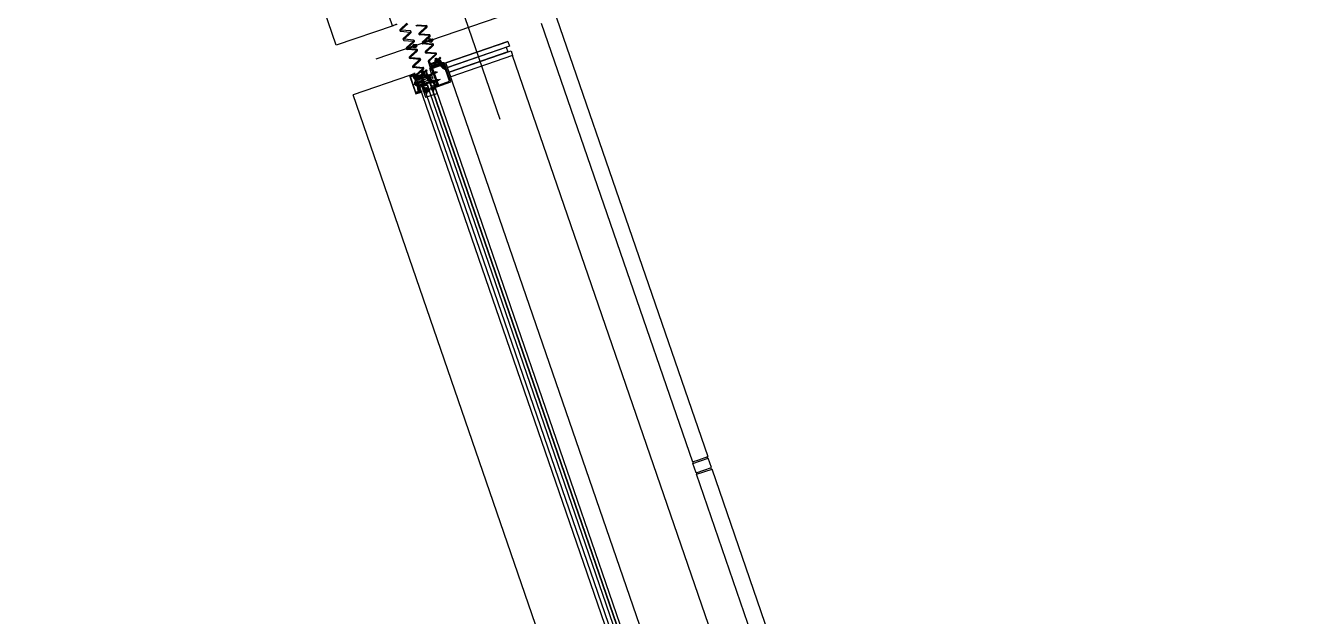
# Model space of a CAD drawing. Extents: x 809434 to 809707, y 818708 to 819364.
# Drawn here: x 809639.157 to 809643.064, y 818764.04 to 818765.848 of the extents above; entities that cross this region are included whole.
import ezdxf

# ---------------------------------------------------------------- set-up
doc = ezdxf.new("R2010")
doc.units = 0
for name, color, linetype in [('Default', 7, 'Continuous'), ('MAJ030__', 7, 'Continuous'), ('MAJ035__', 7, 'Continuous'), ('MAJ630__', 7, 'Continuous'), ('MAJ640__', 7, 'Continuous'), ('MAJ640__1', 7, 'Continuous'), ('MMH292_C', 7, 'Continuous'), ('MMH2941_', 7, 'Continuous'), ('MMH294_S', 7, 'Continuous')]:
    doc.layers.add(name, color=color, linetype=linetype)

# ---------------------------------------------------------------- blocks, each defined once
blk = doc.blocks.new('A$C53653C59_1')
at = {"layer": 'Default'}
for p, q in [((0.0101, 0.0085), (0.0128, 0.0128)), ((0.0101, 0.0059), (0.0101, 0.0084)), ((0.0128, 0.0011), (0.0102, 0.0058)), ((0.0114, 0.0082), (0.0131, 0.0108)), ((0.0114, 0.0082), (0.0114, 0.0061)), ((0.0131, 0.0031), (0.0114, 0.0061)), ((0.0129, 0.0128), (0.0129, 0.013)), ((0.0129, 0.0128), (0.0143, 0.0128)), ((0.0143, 0.0011), (0.0129, 0.0011)), ((0.0129, 0.0011), (0.0129, 0.001)), ((0.019, 0.0108), (0.0131, 0.0108)), ((0.0131, 0.0031), (0.019, 0.0031)), ((0.0144, 0.0127), (0.0144, 0.0122)), ((0.0144, 0.0017), (0.0144, 0.0012)), ((0.0145, 0.0121), (0.019, 0.0121)), ((0.019, 0.0018), (0.0145, 0.0018)), ((0.0179, 0.0071), (0.0179, 0.0081)), ((0.0179, 0.0058), (0.0179, 0.0067)), ((0.018, 0.0082), (0.019, 0.0082)), ((0.0203, 0.0071), (0.018, 0.007)), ((0.018, 0.0068), (0.0203, 0.0069)), ((0.019, 0.0057), (0.018, 0.0057)), ((0.0191, 0.0122), (0.0191, 0.0127)), ((0.0191, 0.0083), (0.0191, 0.0107)), ((0.0191, 0.0032), (0.0191, 0.0056)), ((0.0191, 0.0012), (0.0191, 0.0017)), ((0.0192, 0.0128), (0.0203, 0.0128)), ((0.0203, 0.0011), (0.0192, 0.0011)), ((0.0204, 0.0127), (0.0204, 0.0072)), ((0.0204, 0.0068), (0.0204, 0.0012))]:
    blk.add_line(p, q, dxfattribs=at)
for points in [[(0, 0), (0.001, 0.001), (0.0109, 0.001), (0.0081, 0.0059), (0.0081, 0.0085), (0.011, 0.013), (0.001, 0.013), (0, 0.014)], [(0.019, 0.0131), (0.019, 0.0121), (0.0144, 0.0121), (0.0144, 0.0131)], [(0.0191, 0.0008), (0.0191, 0.0018), (0.0144, 0.0018), (0.0144, 0.0008)]]:
    blk.add_lwpolyline(points, close=True, dxfattribs=at)
for centre, start, end in [((0.0102, 0.0084), 135.0442, 180.0442), ((0.0102, 0.0059), 180.0442, 225.0442), ((0.0129, 0.0127), 90.0442, 135.0442), ((0.0129, 0.0012), 225.0442, 270.0442), ((0.0143, 0.0127), 0.0442, 90.0442), ((0.0143, 0.0012), 270.0442, 0.0442), ((0.0145, 0.0122), 180.0442, 270.0442), ((0.0145, 0.0017), 90.0442, 180.0442), ((0.018, 0.0081), 90.0442, 180.0442), ((0.018, 0.0071), 180.0442, 270.0442), ((0.018, 0.0067), 90.0442, 180.0442), ((0.018, 0.0058), 180.0442, 270.0442), ((0.019, 0.0122), 270.0442, 0.0442), ((0.019, 0.0107), 0.0442, 90.0442), ((0.019, 0.0083), 270.0442, 0.0442), ((0.019, 0.0056), 0.0442, 90.0442), ((0.019, 0.0032), 270.0442, 0.0442), ((0.019, 0.0017), 0.0442, 90.0442), ((0.0192, 0.0127), 90.0442, 180.0442), ((0.0192, 0.0012), 180.0442, 270.0442), ((0.0203, 0.0127), 0.0442, 90.0442), ((0.0203, 0.0072), 270.0442, 0.0442), ((0.0203, 0.0068), 0.0442, 90.0442), ((0.0203, 0.0012), 270.0442, 0.0442)]:
    blk.add_arc(centre, 0.0001, start, end, dxfattribs=at)
blk = doc.blocks.new('M06MR19')
at = {"layer": 'Default'}
for p, q in [((-0.0092, 0), (0.024, 0)), ((0, 0.0025), (0.019, 0.0025)), ((0.0185, -0.003), (0.0185, 0.003)), ((0, -0.0025), (0.019, -0.0025))]:
    blk.add_line(p, q, dxfattribs=at)
for points in [[(-0.0042, 0.0008), (-0.0022, 0.0008), (-0.0022, -0.0007), (-0.0042, -0.0007)], [(-0.002, 0.006), (0, 0.006), (0, -0.006), (-0.002, -0.006)], [(0, -0.003), (0.0185, -0.003), (0.019, -0.0025), (0.019, 0.0025), (0.0185, 0.003), (0, 0.003)]]:
    blk.add_lwpolyline(points, dxfattribs=at)
for centre, radius, start, end in [((0.0078, 0), 0.012, 152.9643, 207.0357), ((-0.002, 0.005), 0.001, 90, 152.9643), ((-0.002, -0.005), 0.001, 207.0357, 270)]:
    blk.add_arc(centre, radius, start, end, dxfattribs=at)
blk = doc.blocks.new('N10TC16')
at = {"layer": 'Default'}
for p, q in [((-0.005, 0), (0.021, 0)), ((0.0035, 0.0025), (0.0043, -0.0025)), ((0.0055, 0.0025), (0.0063, -0.0025)), ((0.0075, 0.0025), (0.0083, -0.0025)), ((0.0095, 0.0025), (0.0103, -0.0025)), ((0.0115, 0.0025), (0.0123, -0.0025)), ((0.0135, 0.0025), (0.0143, -0.0025))]:
    blk.add_line(p, q, dxfattribs=at)
blk.add_lwpolyline([(0.003, 0.0017), (0, 0.0049), (0, -0.0049), (0.003, -0.0017)], close=True, dxfattribs=at)
for points in [[(0, 0.0008), (0.0014, 0.0008), (0.0014, -0.0008), (0, -0.0008)], [(0.003, -0.0017), (0.0138, -0.0017), (0.016, 0), (0.0138, 0.0017), (0.003, 0.0017)]]:
    blk.add_lwpolyline(points, dxfattribs=at)
blk = doc.blocks.new('M06MC_P')
at = {"layer": 'Default'}
for p, q in [((-0.011, 0), (0.011, 0)), ((0, -0.011), (0, 0.011))]:
    blk.add_line(p, q, dxfattribs=at)
for points in [[(-0.00375, 0.00025), (-0.00375, -0.00025)], [(-0.00125, 0.00075), (-0.00325, 0.00075)], [(-0.00075, 0.00325), (-0.00075, 0.00125)], [(0.00025, 0.00375), (-0.00025, 0.00375)], [(0.00075, 0.00125), (0.00075, 0.00325)], [(0.00325, 0.00075), (0.00125, 0.00075)], [(0.00375, -0.00025), (0.00375, 0.00025)], [(-0.00325, -0.00075), (-0.00125, -0.00075)], [(-0.00075, -0.00125), (-0.00075, -0.00325)], [(-0.00025, -0.00375), (0.00025, -0.00375)], [(0.00075, -0.00325), (0.00075, -0.00125)], [(0.00125, -0.00075), (0.00325, -0.00075)]]:
    blk.add_lwpolyline(points, dxfattribs=at)
blk.add_circle((0, 0), 0.006, dxfattribs=at)
for centre, start, end in [((-0.00325, 0.00025), 90, 180), ((-0.00125, 0.00125), 270, 0), ((-0.00025, 0.00325), 90, 180), ((0.00025, 0.00325), 0, 90), ((0.00125, 0.00125), 180, 270), ((0.00325, 0.00025), 360, 90), ((-0.00325, -0.00025), 180, 270), ((-0.00125, -0.00125), 0, 90), ((-0.00025, -0.00325), 180, 270), ((0.00025, -0.00325), 270, 0), ((0.00125, -0.00125), 90, 180), ((0.00325, -0.00025), 270, 0)]:
    blk.add_arc(centre, 0.0005, start, end, dxfattribs=at)
blk = doc.blocks.new('M06MC16')
at = {"layer": 'Default'}
for p, q in [((-0.005, 0), (0.021, 0)), ((0.003, 0.0025), (0.016, 0.0025)), ((0.0155, -0.003), (0.0155, 0.003)), ((0.003, -0.0025), (0.016, -0.0025))]:
    blk.add_line(p, q, dxfattribs=at)
blk.add_lwpolyline([(0, -0.006), (0.003, -0.003), (0.003, 0.003), (0, 0.006)], close=True, dxfattribs=at)
for points in [[(0, 0.00075), (0.002, 0.00075), (0.002, -0.00075), (0, -0.00075)], [(0.003, -0.003), (0.0155, -0.003), (0.016, -0.0025), (0.016, 0.0025), (0.0155, 0.003), (0.003, 0.003)]]:
    blk.add_lwpolyline(points, dxfattribs=at)
blk = doc.blocks.new('N12TH32')
at = {"layer": 'Default'}
for p, q in [((-0.0089, 0), (0.037, 0)), ((0, 0.0028), (0.001, -0.0028)), ((0.0021, 0.0028), (0.0031, -0.0028)), ((0.0042, 0.0028), (0.0052, -0.0028)), ((0.0063, 0.0028), (0.0073, -0.0028)), ((0.0084, 0.0028), (0.0094, -0.0028)), ((0.0105, 0.0028), (0.0115, -0.0028)), ((0.0126, 0.0028), (0.0136, -0.0028)), ((0.0147, 0.0028), (0.0157, -0.0028)), ((0.0168, 0.0028), (0.0178, -0.0028)), ((0.0189, 0.0028), (0.0199, -0.0028)), ((0.021, 0.0028), (0.022, -0.0028)), ((0.0231, 0.0028), (0.0241, -0.0028)), ((0.0252, 0.0028), (0.0262, -0.0028)), ((0.0273, 0.0028), (0.0283, -0.0028)), ((0.0294, 0.0028), (0.0303, -0.0023))]:
    blk.add_line(p, q, dxfattribs=at)
blk.add_lwpolyline([(-0.0039, 0.0034), (-0.0034, 0.004), (0, 0.004), (0, -0.004), (-0.0034, -0.004), (-0.0039, -0.0034)], close=True, dxfattribs=at)
for points in [[(-0.0034, 0), (0, 0), (-0.0034, 0)], [(0, -0.002), (0.0293, -0.002), (0.032, 0), (0.0293, 0.0021), (0, 0.0021)]]:
    blk.add_lwpolyline(points, dxfattribs=at)
for centre in [(-0.0002, 0.002), (-0.0002, -0.002)]:
    blk.add_arc(centre, 0.00372, 147.7958, 212.2042, dxfattribs=at)
blk = doc.blocks.new('A$C775818B6')
at = {"layer": 'Default'}
for points in [[(-0.0022, -0.0063), (-0.0022, -0.0018)], [(-0.0019, -0.0015), (-0.0014, -0.0015)], [(-0.0014, -0.0065), (-0.0019, -0.0065)], [(-0.0012, -0.0018), (-0.0012, -0.0025)], [(-0.0012, -0.0055), (-0.0012, -0.0063)], [(-0.0007, -0.003), (-0.0002, -0.003)], [(-0.0002, -0.005), (-0.0007, -0.005)], [(0.0003, -0.0025), (0.0003, -0.0005)], [(0.0003, -0.0075), (0.0003, -0.0055)], [(0.0008, 0), (0.0028, 0)], [(0.0028, -0.008), (0.0008, -0.008)], [(0.0013, -0.0015), (0.0013, -0.0065)], [(0.0023, -0.0065), (0.0023, -0.0015)], [(0.0033, -0.0005), (0.0033, -0.0075)]]:
    blk.add_lwpolyline(points, dxfattribs=at)
for centre, radius, start, end in [((-0.0019, -0.0018), 0.00025, 90.0056, 180.0056), ((-0.0019, -0.0063), 0.00025, 180.0056, 270.0056), ((-0.0014, -0.0018), 0.00025, 0.0056, 90.0056), ((-0.0014, -0.0063), 0.00025, 270.0056, 0.0056), ((-0.0007, -0.0025), 0.0005, 180.0056, 270.0056), ((-0.0007, -0.0055), 0.0005, 90.0056, 180.0056), ((-0.0002, -0.0025), 0.0005, 270.0056, 0.0056), ((-0.0002, -0.0055), 0.0005, 0.0056, 90.0056), ((0.0008, -0.0005), 0.0005, 90, 180.0056), ((0.0008, -0.0075), 0.0005, 180.0056, 270), ((0.0018, -0.0015), 0.0005, 0.0056, 180.0056), ((0.0018, -0.0065), 0.0005, 180.0056, 0.0056), ((0.0028, -0.0005), 0.0005, 0.0043, 90), ((0.0028, -0.0075), 0.0005, 270, 0.0043)]:
    blk.add_arc(centre, radius, start, end, dxfattribs=at)

msp = doc.modelspace()

# ---------------------------------------------------------------- linework, layer by layer
at = {"layer": 'Default'}
for points in [[(809640.4328, 818765.7327), (809640.4336, 818765.7303), (809640.4192, 818765.728), (809640.42, 818765.7256)], [(809640.3738, 818765.6885), (809640.3746, 818765.6862), (809640.3602, 818765.6839), (809640.361, 818765.6815)], [(809640.3679, 818765.668), (809640.4029, 818765.6801), (809640.4042, 818765.6763), (809640.3692, 818765.6643)], [(809640.3687, 818765.6683), (809640.3711, 818765.6612), (809640.4015, 818765.6796), (809640.4039, 818765.6725)]]:
    msp.add_lwpolyline(points, close=True, dxfattribs=at)
msp.add_lwpolyline([(809640.3692, 818765.6643), (809640.3815, 818765.6283), (809640.4166, 818765.6404), (809640.4042, 818765.6763)], dxfattribs=at)
at = {"layer": 'MAJ030__'}
msp.add_line((809640.3488, 818765.6988), (809640.3458, 818765.6978), dxfattribs=at)
at = {"layer": 'MAJ630__'}
for p, q in [((809640.1081, 818765.7875), (809639.1574, 818768.5484)), ((809640.2818, 818765.8473), (809640.1081, 818765.7875)), ((809640.6329, 818765.799), (809640.4438, 818765.7339)), ((809640.6046, 818765.7892), (809640.6235, 818765.7957)), ((809641.582, 818763.0428), (809640.6476, 818765.7564)), ((809640.3325, 818765.6955), (809640.1601, 818765.6362)), ((809641.34, 818762.9621), (809640.404, 818765.6805)), ((809643.0642, 818757.2021), (809640.1601, 818765.6362)), ((809641.2975, 818762.9475), (809640.3615, 818765.6658))]:
    msp.add_line(p, q, dxfattribs=at)
for points in [[(809640.4487, 818765.7197), (809640.4438, 818765.7339), (809640.6329, 818765.799), (809640.6378, 818765.7848)], [(809640.4536, 818765.7055), (809640.4487, 818765.7197), (809640.6284, 818765.7815), (809640.6332, 818765.7673)], [(809640.4585, 818765.6913), (809640.4536, 818765.7055), (809640.6427, 818765.7706), (809640.6476, 818765.7564)]]:
    msp.add_lwpolyline(points, close=True, dxfattribs=at)
at = {"layer": 'MAJ640__'}
for p, q in [((809641.3929, 818762.9777), (809640.4438, 818765.7339)), ((809641.309, 818762.9515), (809640.373, 818765.6698)), ((809641.3204, 818762.9554), (809640.3844, 818765.6737)), ((809641.3298, 818762.9586), (809640.3938, 818765.677)), ((809641.3306, 818762.9589), (809640.3945, 818765.6772))]:
    msp.add_line(p, q, dxfattribs=at)
at = {"layer": 'MAJ640__1'}
for p, q in [((809640.6092, 818765.5607), (809640.4375, 818766.0593)), ((809640.7692, 818765.9305), (809640.2293, 818765.7446))]:
    msp.add_line(p, q, dxfattribs=at)
at = {"layer": 'MMH292_C'}
for points in [[(809640.2873, 818765.8515), (809640.2888, 818765.8508), (809640.2904, 818765.8513), (809640.2903, 818765.8516), (809640.2925, 818765.8524), (809640.293, 818765.8511), (809640.2804, 818765.8468), (809640.2608, 818765.9035), (809640.2734, 818765.9079), (809640.2738, 818765.9066), (809640.2716, 818765.9058), (809640.2715, 818765.9061), (809640.2699, 818765.9056), (809640.2692, 818765.9041)], [(809640.409, 818765.7361), (809640.4249, 818765.7499)], [(809640.4267, 818765.7494), (809640.4268, 818765.7492)], [(809640.3954, 818765.7111), (809640.4008, 818765.6953), (809640.3545, 818765.6793), (809640.3551, 818765.6774), (809640.3564, 818765.6768), (809640.3593, 818765.6683), (809640.3587, 818765.667), (809640.3593, 818765.6651), (809640.4057, 818765.6811), (809640.4112, 818765.6652)], [(809640.3677, 818765.6981), (809640.3836, 818765.7119)], [(809640.3854, 818765.7114), (809640.3855, 818765.7112)], [(809640.413, 818765.6598), (809640.4187, 818765.6617), (809640.3992, 818765.7185), (809640.3935, 818765.7165), (809640.3942, 818765.7144)], [(809640.3946, 818765.7142), (809640.395, 818765.7144)], [(809640.3952, 818765.7147), (809640.395, 818765.7152)], [(809640.396, 818765.7295), (809640.3952, 818765.7318)], [(809640.3953, 818765.7158), (809640.3958, 818765.716)], [(809640.3955, 818765.7323), (809640.3969, 818765.7328)], [(809640.396, 818765.7116), (809640.3955, 818765.7114)], [(809640.3965, 818765.7109), (809640.3963, 818765.7114)], [(809640.3964, 818765.7157), (809640.3979, 818765.7114)], [(809640.4097, 818765.7338), (809640.3965, 818765.7293)], [(809640.3976, 818765.7108), (809640.3971, 818765.7106)], [(809640.3974, 818765.7326), (809640.3974, 818765.7324)], [(809640.3979, 818765.7322), (809640.4088, 818765.736)], [(809640.3994, 818765.7198), (809640.3983, 818765.7228)], [(809640.3986, 818765.7233), (809640.4117, 818765.7278)], [(809640.4013, 818765.72), (809640.3998, 818765.7195)], [(809640.4012, 818765.7214), (809640.4015, 818765.7205)], [(809640.4151, 818765.7266), (809640.4015, 818765.7219)], [(809640.4219, 818765.7442), (809640.4133, 818765.7368)], [(809640.4137, 818765.7318), (809640.4137, 818765.7319)], [(809640.4159, 818765.7255), (809640.4156, 818765.7263)], [(809640.4158, 818765.7326), (809640.418, 818765.7262)], [(809640.4178, 818765.7257), (809640.4164, 818765.7252)], [(809640.4383, 818765.735), (809640.4392, 818765.7323), (809640.4362, 818765.7312), (809640.4361, 818765.7316)], [(809640.3408, 818765.6961), (809640.3416, 818765.6976), (809640.3431, 818765.6981), (809640.3432, 818765.6978), (809640.3455, 818765.6986), (809640.345, 818765.6998), (809640.3325, 818765.6955), (809640.352, 818765.6388), (809640.3646, 818765.6431), (809640.3641, 818765.6443), (809640.3619, 818765.6436), (809640.362, 818765.6433), (809640.3604, 818765.6427), (809640.3589, 818765.6435)], [(809640.3337, 818765.6949), (809640.3349, 818765.6953), (809640.3364, 818765.6946)], [(809640.3545, 818765.6419), (809640.3538, 818765.6405), (809640.3526, 818765.64), (809640.3337, 818765.6949)], [(809640.3384, 818765.6959), (809640.3361, 818765.6934)], [(809640.3369, 818765.6921), (809640.3418, 818765.6938)], [(809640.3374, 818765.6948), (809640.3383, 818765.6958)], [(809640.3392, 818765.696), (809640.3398, 818765.6957)], [(809640.3472, 818765.6937), (809640.3455, 818765.6984), (809640.3434, 818765.6977), (809640.3439, 818765.6962), (809640.3411, 818765.6952), (809640.3393, 818765.696)], [(809640.3425, 818765.6935), (809640.3449, 818765.6863)], [(809640.3462, 818765.6888), (809640.3446, 818765.6936)], [(809640.3449, 818765.6942), (809640.3453, 818765.6944)], [(809640.3456, 818765.686), (809640.3467, 818765.6864)], [(809640.346, 818765.694), (809640.3462, 818765.6933)], [(809640.3465, 818765.6932), (809640.347, 818765.6933)], [(809640.3473, 818765.6887), (809640.3468, 818765.6885)], [(809640.3472, 818765.6937), (809640.3472, 818765.6937)], [(809640.3474, 818765.69), (809640.3476, 818765.6893)], [(809640.3474, 818765.6861), (809640.3579, 818765.6554)], [(809640.348, 818765.6905), (809640.3475, 818765.6903)], [(809640.3522, 818765.679), (809640.3483, 818765.6904)], [(809640.3577, 818765.6645), (809640.3593, 818765.6651), (809640.3587, 818765.667), (809640.3593, 818765.6683), (809640.3564, 818765.6768), (809640.3551, 818765.6774), (809640.3545, 818765.6793), (809640.3528, 818765.6787)], [(809640.3547, 818765.6915), (809640.3539, 818765.6938)], [(809640.3541, 818765.6943), (809640.3556, 818765.6948)], [(809640.3684, 818765.6958), (809640.3552, 818765.6913)], [(809640.3561, 818765.6945), (809640.3561, 818765.6944)], [(809640.3566, 818765.6942), (809640.3675, 818765.6979)], [(809640.3581, 818765.6818), (809640.357, 818765.6848)], [(809640.3572, 818765.6853), (809640.3704, 818765.6898)], [(809640.36, 818765.682), (809640.3585, 818765.6815)], [(809640.3599, 818765.6834), (809640.3602, 818765.6825)], [(809640.3738, 818765.6885), (809640.3602, 818765.6839)], [(809640.3805, 818765.7062), (809640.372, 818765.6988)], [(809640.3724, 818765.6938), (809640.3724, 818765.6939)], [(809640.3746, 818765.6874), (809640.3743, 818765.6883)], [(809640.3745, 818765.6946), (809640.3767, 818765.6882)], [(809640.3765, 818765.6877), (809640.3751, 818765.6872)], [(809640.397, 818765.697), (809640.3979, 818765.6942), (809640.3949, 818765.6932), (809640.3948, 818765.6936)], [(809640.3583, 818765.6459), (809640.3534, 818765.6442)], [(809640.3535, 818765.6427), (809640.3569, 818765.6421)], [(809640.3567, 818765.6421), (809640.3554, 818765.6424)], [(809640.3562, 818765.6537), (809640.3586, 818765.6466)], [(809640.3576, 818765.6547), (809640.3565, 818765.6544)], [(809640.3613, 818765.6526), (809640.3574, 818765.6639)], [(809640.3579, 818765.6431), (809640.3576, 818765.6425)], [(809640.3577, 818765.6426), (809640.3586, 818765.6443), (809640.3614, 818765.6453), (809640.3619, 818765.6438), (809640.3641, 818765.6445), (809640.3624, 818765.6493), (809640.3624, 818765.6493)], [(809640.3603, 818765.6478), (809640.3587, 818765.6525)], [(809640.359, 818765.6531), (809640.3595, 818765.6533)], [(809640.3601, 818765.653), (809640.3604, 818765.6523)], [(809640.3607, 818765.6521), (809640.3611, 818765.6523)], [(809640.3614, 818765.6476), (809640.361, 818765.6474)], [(809640.3615, 818765.649), (809640.3617, 818765.6482)], [(809640.3621, 818765.6494), (809640.3617, 818765.6493)], [(809640.4115, 818765.6651), (809640.412, 818765.6652)], [(809640.4121, 818765.6656), (809640.412, 818765.666)], [(809640.4123, 818765.6667), (809640.4127, 818765.6668)], [(809640.4123, 818765.6619), (809640.413, 818765.6598)], [(809640.4129, 818765.6624), (809640.4125, 818765.6622)], [(809640.4134, 818765.6618), (809640.4133, 818765.6622)], [(809640.4134, 818765.6665), (809640.4148, 818765.6623)], [(809640.4145, 818765.6616), (809640.4141, 818765.6615)]]:
    msp.add_lwpolyline(points, dxfattribs=at)
for points in [[(809640.4187, 818765.6617), (809640.4587, 818765.6755), (809640.4391, 818765.7322), (809640.3992, 818765.7185)], [(809640.4206, 818765.6656), (809640.4548, 818765.6774), (809640.4373, 818765.7284), (809640.403, 818765.7166)], [(809640.3627, 818765.6715), (809640.4041, 818765.6858), (809640.4025, 818765.6905), (809640.361, 818765.6763)]]:
    msp.add_lwpolyline(points, close=True, dxfattribs=at)
for centre, radius, start, end in [((809640.4257, 818765.749), 0.00114, 19, 131.0836), ((809640.4351, 818765.7442), 0.00972, 148.7561, 289), ((809640.3843, 818765.711), 0.00114, 19, 131.0836), ((809640.3938, 818765.7062), 0.00972, 148.7561, 289), ((809640.3945, 818765.7145), 0.00025, 198.9998, 288.9998), ((809640.3955, 818765.7154), 0.0005, 108.9998, 198.9998), ((809640.3949, 818765.7146), 0.00025, 288.9998, 18.9998), ((809640.3956, 818765.7319), 0.000381, 109, 199), ((809640.3956, 818765.7112), 0.00025, 108.9998, 198.9998), ((809640.396, 818765.7155), 0.0005, 18.9998, 108.9998), ((809640.3964, 818765.7297), 0.000381, 199, 289), ((809640.3961, 818765.7113), 0.00025, 18.9998, 108.9998), ((809640.397, 818765.7111), 0.0005, 198.9998, 288.9998), ((809640.397, 818765.7324), 0.000381, 19, 109), ((809640.3978, 818765.7326), 0.000381, 199, 289), ((809640.3974, 818765.7113), 0.0005, 288.9998, 18.9998), ((809640.3987, 818765.7229), 0.000381, 109, 199), ((809640.3997, 818765.7199), 0.000381, 199, 289), ((809640.4016, 818765.7215), 0.000381, 109, 199), ((809640.4012, 818765.7204), 0.000381, 289, 19), ((809640.4086, 818765.7367), 0.000787, 289, 307.0549), ((809640.4107, 818765.7309), 0.00315, 19, 109), ((809640.4107, 818765.7308), 0.00315, 289, 19), ((809640.4138, 818765.7362), 0.000762, 131.0836, 239.7153), ((809640.4107, 818765.7309), 0.00544, 19, 59.7153), ((809640.4152, 818765.7262), 0.000381, 19, 109), ((809640.4162, 818765.7256), 0.000381, 199, 289), ((809640.4177, 818765.7261), 0.000381, 289, 19), ((809640.4224, 818765.7436), 0.000762, 2.3978, 131.0836), ((809640.4351, 818765.7442), 0.012, 182.3978, 270.9509), ((809640.4353, 818765.7314), 0.000787, 19, 90.9509), ((809640.3367, 818765.6928), 0.0008, 137.0659, 288.9934), ((809640.3368, 818765.6953), 0.0008, 243.9934, 318.9934), ((809640.3389, 818765.6953), 0.0008, 63.9934, 138.9934), ((809640.339, 818765.6953), 0.0008, 63.9934, 137.0659), ((809640.3401, 818765.6964), 0.0008, 243.9934, 333.9934), ((809640.342, 818765.6933), 0.0005, 18.9937, 108.9934), ((809640.345, 818765.6937), 0.0005, 109, 199), ((809640.3454, 818765.6865), 0.0005, 198.9937, 288.9937), ((809640.3455, 818765.6939), 0.0005, 19, 109), ((809640.3465, 818765.6934), 0.00025, 199, 289), ((809640.3467, 818765.689), 0.0005, 199, 289), ((809640.3469, 818765.6859), 0.0005, 18.9934, 108.9937), ((809640.3469, 818765.6936), 0.00025, 289, 19), ((809640.3476, 818765.6901), 0.00025, 109, 199), ((809640.3471, 818765.6892), 0.0005, 289, 19), ((809640.3481, 818765.6903), 0.00025, 19.6621, 109), ((809640.3527, 818765.6792), 0.0005, 198.9934, 288.9934), ((809640.3543, 818765.6939), 0.000381, 109, 199), ((809640.3551, 818765.6916), 0.000381, 199, 289), ((809640.3557, 818765.6944), 0.000381, 19, 109), ((809640.3565, 818765.6945), 0.000381, 199, 289), ((809640.3574, 818765.6849), 0.000381, 109, 199), ((809640.3584, 818765.6819), 0.000381, 199, 289), ((809640.3603, 818765.6835), 0.000381, 109, 199), ((809640.3599, 818765.6824), 0.000381, 289, 19), ((809640.3672, 818765.6987), 0.000787, 289, 307.0549), ((809640.3694, 818765.6928), 0.00315, 19, 109), ((809640.3694, 818765.6928), 0.00315, 289, 19), ((809640.3725, 818765.6982), 0.000762, 131.0836, 239.7153), ((809640.3694, 818765.6928), 0.00544, 19, 59.7153), ((809640.3739, 818765.6882), 0.000381, 19, 109), ((809640.3749, 818765.6876), 0.000381, 199, 289), ((809640.3764, 818765.6881), 0.000381, 289, 19), ((809640.381, 818765.7056), 0.000762, 2.3978, 131.0836), ((809640.3938, 818765.7062), 0.012, 182.3978, 270.9509), ((809640.394, 818765.6934), 0.000787, 19, 90.9509), ((809640.3537, 818765.6435), 0.0008, 108.9934, 260.9209), ((809640.3552, 818765.6416), 0.0008, 78.9934, 153.9934), ((809640.3566, 818765.6539), 0.0005, 108.9931, 198.9931), ((809640.3569, 818765.6429), 0.0008, 258.9934, 333.9934), ((809640.357, 818765.6429), 0.0008, 260.9209, 333.9934), ((809640.3579, 818765.6641), 0.0005, 108.9934, 198.9934), ((809640.3574, 818765.6552), 0.0005, 288.9931, 18.9934), ((809640.3586, 818765.6427), 0.0008, 63.9934, 153.9934), ((809640.3581, 818765.6464), 0.0005, 288.9934, 18.9931), ((809640.3592, 818765.6526), 0.0005, 108.9931, 198.9931), ((809640.3596, 818765.6528), 0.0005, 18.9931, 108.9931), ((809640.3608, 818765.6479), 0.0005, 198.9931, 288.9931), ((809640.3606, 818765.6523), 0.00025, 198.9931, 288.9931), ((809640.3611, 818765.6525), 0.00025, 288.9931, 18.331), ((809640.3613, 818765.6481), 0.0005, 288.9931, 18.9931), ((809640.3617, 818765.649), 0.00025, 108.9931, 198.9931), ((809640.3622, 818765.6492), 0.00025, 18.9931, 108.9931), ((809640.4114, 818765.6653), 0.00025, 199.0002, 289.0002), ((809640.4124, 818765.6662), 0.0005, 109.0002, 199.0002), ((809640.4119, 818765.6655), 0.00025, 289.0002, 19.0002), ((809640.4125, 818765.662), 0.00025, 109.0002, 199.0002), ((809640.4129, 818765.6664), 0.0005, 19.0002, 109.0002), ((809640.413, 818765.6622), 0.00025, 19.0002, 109.0002), ((809640.4139, 818765.6619), 0.0005, 199.0002, 289.0002), ((809640.4144, 818765.6621), 0.0005, 289.0002, 19.0002)]:
    msp.add_arc(centre, radius, start, end, dxfattribs=at)
at = {"layer": 'MMH2941_'}
for p, q in [((809640.3242, 818765.8552), (809640.3036, 818765.836)), ((809640.3055, 818765.8305), (809640.3336, 818765.8281)), ((809640.3065, 818765.8343), (809640.3271, 818765.8535)), ((809640.3348, 818765.8312), (809640.3068, 818765.8336)), ((809640.3338, 818765.8273), (809640.3132, 818765.8081)), ((809640.3161, 818765.8065), (809640.3367, 818765.8257)), ((809640.3822, 818765.8448), (809640.3541, 818765.8472)), ((809640.3554, 818765.8503), (809640.3835, 818765.8479)), ((809640.3618, 818765.8249), (809640.3825, 818765.844)), ((809640.3854, 818765.8424), (809640.3647, 818765.8232)), ((809640.3151, 818765.8026), (809640.3431, 818765.8002)), ((809640.3444, 818765.8033), (809640.3164, 818765.8057)), ((809640.3434, 818765.7994), (809640.3228, 818765.7803)), ((809640.3285, 818765.7813), (809640.3463, 818765.7978)), ((809640.3288, 818765.7809), (809640.3407, 818765.7851)), ((809640.3437, 818765.7884), (809640.3446, 818765.7887)), ((809640.3439, 818765.791), (809640.3451, 818765.7914)), ((809640.3446, 818765.7887), (809640.3439, 818765.791)), ((809640.3451, 818765.7914), (809640.3534, 818765.7897)), ((809640.3546, 818765.7862), (809640.3491, 818765.7797)), ((809640.3918, 818765.817), (809640.3637, 818765.8194)), ((809640.365, 818765.8224), (809640.3931, 818765.82)), ((809640.3714, 818765.797), (809640.3921, 818765.8162)), ((809640.4014, 818765.7891), (809640.3733, 818765.7915)), ((809640.395, 818765.8145), (809640.3772, 818765.798)), ((809640.3774, 818765.7977), (809640.3894, 818765.8018)), ((809640.3904, 818765.7988), (809640.3784, 818765.7947)), ((809640.3785, 818765.7943), (809640.4027, 818765.7922)), ((809640.381, 818765.7691), (809640.4016, 818765.7883)), ((809640.4045, 818765.7867), (809640.3839, 818765.7675)), ((809640.3924, 818765.8052), (809640.3933, 818765.8055)), ((809640.3925, 818765.8077), (809640.3937, 818765.8081)), ((809640.3933, 818765.8055), (809640.3925, 818765.8077)), ((809640.3937, 818765.8081), (809640.402, 818765.8064)), ((809640.3958, 818765.7983), (809640.3949, 818765.798)), ((809640.3965, 818765.7961), (809640.3958, 818765.7983)), ((809640.3977, 818765.7965), (809640.3965, 818765.7961)), ((809640.4032, 818765.8029), (809640.3977, 818765.7965)), ((809640.3527, 818765.7724), (809640.3247, 818765.7748)), ((809640.3418, 818765.782), (809640.3298, 818765.7779)), ((809640.3299, 818765.7775), (809640.354, 818765.7754)), ((809640.3324, 818765.7524), (809640.353, 818765.7716)), ((809640.3623, 818765.7445), (809640.3343, 818765.7469)), ((809640.3559, 818765.7699), (809640.3353, 818765.7508)), ((809640.3355, 818765.75), (809640.3636, 818765.7476)), ((809640.3471, 818765.7815), (809640.3462, 818765.7812)), ((809640.3479, 818765.7793), (809640.3471, 818765.7815)), ((809640.3491, 818765.7797), (809640.3479, 818765.7793)), ((809640.342, 818765.7245), (809640.3626, 818765.7437)), ((809640.3719, 818765.7166), (809640.3438, 818765.7191)), ((809640.3655, 818765.7421), (809640.3449, 818765.7229)), ((809640.3451, 818765.7221), (809640.3732, 818765.7197)), ((809640.3516, 818765.6967), (809640.3722, 818765.7159)), ((809640.3751, 818765.7142), (809640.3545, 818765.695)), ((809640.3539, 818765.6841), (809640.3507, 818765.6933)), ((809640.3507, 818765.6933), (809640.3507, 818765.6933)), ((809640.3569, 818765.6851), (809640.3539, 818765.6841)), ((809640.354, 818765.6934), (809640.3553, 818765.6899)), ((809640.3553, 818765.6899), (809640.3584, 818765.691)), ((809640.3595, 818765.688), (809640.3563, 818765.6869)), ((809640.3563, 818765.6869), (809640.3569, 818765.6851)), ((809640.3579, 818765.6927), (809640.3591, 818765.6931)), ((809640.3584, 818765.691), (809640.3579, 818765.6927)), ((809640.3591, 818765.6931), (809640.3609, 818765.6919)), ((809640.3592, 818765.665), (809640.3682, 818765.6681)), ((809640.36, 818765.6866), (809640.3595, 818765.688)), ((809640.3614, 818765.6871), (809640.36, 818765.6866)), ((809640.3609, 818765.6919), (809640.3624, 818765.6924)), ((809640.362, 818765.6888), (809640.3614, 818765.6871)), ((809640.3618, 818765.694), (809640.363, 818765.6945)), ((809640.3624, 818765.6924), (809640.3618, 818765.694)), ((809640.3634, 818765.6894), (809640.362, 818765.6888)), ((809640.363, 818765.6945), (809640.3649, 818765.6932)), ((809640.3639, 818765.688), (809640.3634, 818765.6894)), ((809640.3653, 818765.6885), (809640.3639, 818765.688)), ((809640.3649, 818765.6932), (809640.3664, 818765.6937)), ((809640.3659, 818765.6902), (809640.3653, 818765.6885)), ((809640.3658, 818765.6954), (809640.367, 818765.6958)), ((809640.3664, 818765.6937), (809640.3658, 818765.6954)), ((809640.3674, 818765.6907), (809640.3659, 818765.6902)), ((809640.367, 818765.6958), (809640.3708, 818765.6936)), ((809640.3679, 818765.6893), (809640.3674, 818765.6907)), ((809640.3693, 818765.6898), (809640.3679, 818765.6893)), ((809640.3682, 818765.6681), (809640.3682, 818765.668)), ((809640.3708, 818765.6936), (809640.3693, 818765.6898)), ((809640.3706, 818765.661), (809640.3636, 818765.6586)), ((809640.3706, 818765.6611), (809640.3706, 818765.661))]:
    msp.add_line(p, q, dxfattribs=at)
for points in [[(809640.3489, 818765.7875), (809640.3446, 818765.786)], [(809640.3454, 818765.7836), (809640.3497, 818765.7851)], [(809640.3975, 818765.8043), (809640.3932, 818765.8028)], [(809640.394, 818765.8004), (809640.3984, 818765.8019)], [(809640.411, 818765.7612), (809640.3829, 818765.7637)], [(809640.3842, 818765.7667), (809640.4123, 818765.7643)], [(809640.3906, 818765.7413), (809640.4112, 818765.7605)], [(809640.4141, 818765.7588), (809640.3935, 818765.7397)], [(809640.3931, 818765.738), (809640.3966, 818765.7279), (809640.3998, 818765.729), (809640.3992, 818765.7307), (809640.4004, 818765.7311), (809640.4022, 818765.7299), (809640.4037, 818765.7304), (809640.4031, 818765.7321), (809640.4043, 818765.7325), (809640.4062, 818765.7312), (809640.4077, 818765.7317), (809640.4071, 818765.7334), (809640.4083, 818765.7338), (809640.4122, 818765.7316), (809640.4106, 818765.7279), (809640.4092, 818765.7274), (809640.4087, 818765.7287), (809640.4072, 818765.7282), (809640.4067, 818765.7265), (809640.4052, 818765.726), (809640.4048, 818765.7274), (809640.4033, 818765.7269), (809640.4027, 818765.7251), (809640.4013, 818765.7246), (809640.4008, 818765.726), (809640.3976, 818765.7249), (809640.3993, 818765.7199), (809640.3963, 818765.7188), (809640.3898, 818765.7379), (809640.3898, 818765.7379)], [(809640.3463, 818765.6892), (809640.3448, 818765.6935)], [(809640.3458, 818765.6978), (809640.345, 818765.6998)], [(809640.345, 818765.6938), (809640.3455, 818765.694)], [(809640.3473, 818765.7031), (809640.3488, 818765.6988), (809640.3458, 818765.6978)], [(809640.3458, 818765.6938), (809640.346, 818765.6931)], [(809640.3474, 818765.6936), (809640.3461, 818765.6976)], [(809640.3462, 818765.6979), (809640.3486, 818765.6987)], [(809640.3471, 818765.6892), (809640.3466, 818765.6891)], [(809640.3467, 818765.6928), (809640.3471, 818765.693)], [(809640.347, 818765.6903), (809640.3472, 818765.6896)], [(809640.3478, 818765.6911), (809640.3473, 818765.6909)], [(809640.3498, 818765.6867), (809640.3484, 818765.6908)], [(809640.3489, 818765.6986), (809640.3526, 818765.6877)], [(809640.3525, 818765.6874), (809640.3501, 818765.6866)], [(809640.354, 818765.6838), (809640.357, 818765.6848)], [(809640.3602, 818765.6839), (809640.361, 818765.6815), (809640.3555, 818765.6796)], [(809640.357, 818765.6848), (809640.3581, 818765.6818)], [(809640.3585, 818765.6815), (809640.36, 818765.682)], [(809640.3602, 818765.6825), (809640.3599, 818765.6834)], [(809640.359, 818765.6522), (809640.3605, 818765.648)], [(809640.3597, 818765.6527), (809640.3592, 818765.6526)], [(809640.3602, 818765.6519), (809640.36, 818765.6526)], [(809640.3603, 818765.6564), (809640.3616, 818765.6524)], [(809640.3628, 818765.6575), (809640.3604, 818765.6567)], [(809640.3608, 818765.6478), (809640.3613, 818765.648)], [(809640.3613, 818765.6517), (809640.3609, 818765.6516)], [(809640.3615, 818765.6483), (809640.3612, 818765.649)], [(809640.3615, 818765.6497), (809640.362, 818765.6498)], [(809640.3626, 818765.6495), (809640.364, 818765.6455)], [(809640.3668, 818765.6465), (809640.3631, 818765.6573)], [(809640.3684, 818765.6419), (809640.3669, 818765.6462), (809640.3639, 818765.6452)], [(809640.3639, 818765.6452), (809640.3646, 818765.6431)], [(809640.3643, 818765.6453), (809640.3667, 818765.6462)]]:
    msp.add_lwpolyline(points, dxfattribs=at)
for points in [[(809640.3482, 818765.6975), (809640.3515, 818765.688), (809640.3505, 818765.6877), (809640.3473, 818765.6971)], [(809640.3656, 818765.6469), (809640.3624, 818765.6564), (809640.3614, 818765.6561), (809640.3647, 818765.6466)]]:
    msp.add_lwpolyline(points, close=True, dxfattribs=at)
for centre, radius, start, end in [((809640.3058, 818765.8336), 0.00317, 132.9063, 265.0937), ((809640.3058, 818765.8336), 0.00102, 42.9063, 355.0937), ((809640.3346, 818765.828), 0.00102, 222.9063, 175.0937), ((809640.3346, 818765.828), 0.00317, 312.9063, 85.0937), ((809640.3544, 818765.8504), 0.00318, 199, 265.0937), ((809640.364, 818765.8225), 0.00317, 132.9063, 265.0937), ((809640.3832, 818765.8447), 0.00102, 222.9063, 175.0937), ((809640.3832, 818765.8447), 0.00317, 312.9063, 85.0937), ((809640.3153, 818765.8058), 0.00317, 132.9063, 265.0937), ((809640.3153, 818765.8058), 0.00102, 42.9063, 355.0937), ((809640.3405, 818765.7858), 0.000787, 289, 347.8972), ((809640.345, 818765.7848), 0.00381, 109, 167.8972), ((809640.3442, 818765.8001), 0.00102, 222.9063, 175.0937), ((809640.345, 818765.7848), 0.00127, 109, 289), ((809640.3442, 818765.8001), 0.00317, 312.9063, 85.0937), ((809640.3493, 818765.7863), 0.00127, 289, 109), ((809640.353, 818765.7876), 0.00216, 319.4311, 78.5689), ((809640.364, 818765.8225), 0.00102, 42.9063, 355.0937), ((809640.3736, 818765.7947), 0.00317, 132.9063, 265.0937), ((809640.3764, 818765.7973), 0.00102, 42.9063, 19), ((809640.3775, 818765.7943), 0.00102, 19, 355.0937), ((809640.3891, 818765.8025), 0.000787, 289, 347.8972), ((809640.3936, 818765.8016), 0.00381, 109, 167.8972), ((809640.3907, 818765.7981), 0.000787, 50.1028, 109), ((809640.3936, 818765.8016), 0.00381, 230.1028, 289), ((809640.3928, 818765.8169), 0.00102, 222.9063, 175.0937), ((809640.3936, 818765.8016), 0.00127, 109, 289), ((809640.3928, 818765.8169), 0.00317, 312.9063, 85.0937), ((809640.3979, 818765.8031), 0.00127, 289, 109), ((809640.4024, 818765.789), 0.00102, 222.9063, 175.0937), ((809640.4016, 818765.8043), 0.00216, 319.4311, 78.5689), ((809640.4024, 818765.789), 0.00317, 312.9063, 85.0937), ((809640.3249, 818765.7779), 0.00317, 132.9063, 265.0937), ((809640.3278, 818765.7806), 0.00102, 42.9063, 19), ((809640.3288, 818765.7776), 0.00102, 19, 355.0937), ((809640.3345, 818765.7501), 0.00317, 132.9063, 265.0937), ((809640.3345, 818765.7501), 0.00102, 42.9063, 355.0937), ((809640.342, 818765.7813), 0.000787, 50.1028, 109), ((809640.345, 818765.7848), 0.00381, 230.1028, 289), ((809640.3537, 818765.7723), 0.00102, 222.9063, 175.0937), ((809640.3537, 818765.7723), 0.00317, 312.9063, 85.0937), ((809640.3633, 818765.7444), 0.00317, 312.9063, 85.0937), ((809640.3832, 818765.7668), 0.00317, 132.9063, 265.0937), ((809640.3832, 818765.7668), 0.00102, 42.9063, 355.0937), ((809640.412, 818765.7612), 0.00102, 222.9063, 175.0937), ((809640.412, 818765.7612), 0.00318, 312.9063, 85.0937), ((809640.3441, 818765.7222), 0.00317, 132.9063, 265.0937), ((809640.3441, 818765.7222), 0.00102, 42.9063, 355.0937), ((809640.3633, 818765.7444), 0.00102, 222.9063, 175.0937), ((809640.3729, 818765.7166), 0.00102, 222.9063, 175.0937), ((809640.3729, 818765.7166), 0.00318, 312.9063, 85.0937), ((809640.3928, 818765.739), 0.00318, 132.9063, 199), ((809640.3928, 818765.739), 0.00102, 42.9063, 289), ((809640.3451, 818765.6936), 0.00025, 109, 199), ((809640.3382, 818765.707), 0.0099, 313.3339, 336.769), ((809640.3455, 818765.6937), 0.00025, 19, 109), ((809640.3465, 818765.6933), 0.0005, 199, 289), ((809640.3463, 818765.6977), 0.00025, 109, 199), ((809640.3465, 818765.6893), 0.00025, 199, 289), ((809640.3475, 818765.6904), 0.0005, 109, 199), ((809640.347, 818765.6934), 0.0005, 289, 19), ((809640.347, 818765.6895), 0.00025, 289, 19), ((809640.348, 818765.6906), 0.0005, 19, 109), ((809640.3487, 818765.6985), 0.00025, 19, 109), ((809640.35, 818765.6868), 0.00025, 199, 289), ((809640.3537, 818765.6944), 0.00318, 132.9063, 199), ((809640.3524, 818765.6876), 0.00025, 289, 19), ((809640.3537, 818765.6944), 0.00102, 42.9063, 289), ((809640.3486, 818765.6795), 0.0069, 1.0408, 37.9345), ((809640.3584, 818765.6819), 0.000381, 199, 289), ((809640.3603, 818765.6835), 0.000381, 109, 199), ((809640.3599, 818765.6824), 0.000381, 289, 19), ((809640.3593, 818765.6523), 0.00025, 109, 199), ((809640.35, 818765.6541), 0.0143, 18.3777, 49.959), ((809640.3597, 818765.6525), 0.00025, 19, 109), ((809640.3607, 818765.652), 0.0005, 199, 289), ((809640.3605, 818765.6564), 0.00025, 109, 199), ((809640.3607, 818765.6481), 0.00025, 199, 289), ((809640.3617, 818765.6492), 0.0005, 109, 199), ((809640.3612, 818765.6522), 0.0005, 289, 19), ((809640.3612, 818765.6482), 0.00025, 289, 19), ((809640.3622, 818765.6494), 0.0005, 19, 109), ((809640.3629, 818765.6573), 0.00025, 19, 109), ((809640.3642, 818765.6456), 0.00025, 199, 289), ((809640.3637, 818765.6333), 0.0099, 61.231, 84.6661), ((809640.3666, 818765.6464), 0.00025, 289, 19)]:
    msp.add_arc(centre, radius, start, end, dxfattribs=at)
msp.add_ellipse((809640.3706, 818765.665), major_axis=(-0.00408, -0.00141), ratio=0.87186, dxfattribs=at)
msp.add_ellipse((809640.3704, 818765.6649), major_axis=(-0.00408, -0.00141), ratio=0.87186, start_param=4.968702, end_param=7.597669, dxfattribs=at)
at = {"layer": 'MMH294_S'}
for p, q in [((809640.7824, 818765.8716), (809641.2447, 818764.529)), ((809640.7352, 818765.8553), (809641.1975, 818764.5127)), ((809641.1975, 818764.5127), (809641.2171, 818764.5194)), ((809641.1991, 818764.508), (809641.2464, 818764.5242)), ((809641.2089, 818764.4796), (809641.1991, 818764.508)), ((809641.201, 818764.5086), (809641.1994, 818764.5133)), ((809641.2089, 818764.4796), (809641.2561, 818764.4959)), ((809641.2171, 818764.5194), (809641.2447, 818764.529)), ((809641.2445, 818764.5236), (809641.2428, 818764.5283)), ((809641.2561, 818764.4959), (809641.2464, 818764.5242)), ((809641.2105, 818764.4749), (809641.2578, 818764.4911)), ((809641.6629, 818763.161), (809641.2105, 818764.4749)), ((809641.2124, 818764.4755), (809641.2107, 818764.4802)), ((809641.2559, 818764.4905), (809641.2542, 818764.4952)), ((809641.7029, 818763.1984), (809641.2578, 818764.4911))]:
    msp.add_line(p, q, dxfattribs=at)

# ---------------------------------------------------------------- block references
at = {"layer": 'Default', "rotation": 108.999998599389}
for name, p in [('M06MC16', (809640.3767, 818765.6669)), ('M06MC_P', (809640.3828, 818765.6494))]:
    msp.add_blockref(name, p, dxfattribs=at)
at = {"layer": 'Default', "yscale": -1.0000000000000002, "rotation": 108.999998599389}
for name, p in [('M06MC16', (809640.3971, 818765.6739)), ('M06MC_P', (809640.4031, 818765.6564))]:
    msp.add_blockref(name, p, dxfattribs=at)
at = {"layer": 'MAJ035__', "yscale": -1.0000000000000004}
for name, p, rotation in [('N12TH32', (809640.4152, 818765.7415), -48.53266842706777), ('N12TH32', (809640.3739, 818765.7034), -48.53266842706774), ('M06MR19', (809640.3526, 818765.6707), 18.993390864096167), ('N10TC16', (809640.4073, 818765.6765), 18.999998599388988)]:
    msp.add_blockref(name, p, dxfattribs=dict(at, rotation=rotation))
at = {"layer": 'MAJ035__', "rotation": 18.999998599388995}
msp.add_blockref('N10TC16', (809640.3992, 818765.6999), dxfattribs=at)
at = {"layer": 'MMH2941_', "rotation": -161.00543302684778}
msp.add_blockref('A$C775818B6', (809640.4131, 818765.6598), dxfattribs=at)
at = {"layer": 'MMH2941_', "yscale": -1.0000000000000004, "rotation": -70.99906432233571}
for p in [(809640.3864, 818765.6665), (809640.3876, 818765.6669)]:
    msp.add_blockref('A$C53653C59_1', p, dxfattribs=at)

doc.saveas('drawing.dxf')
